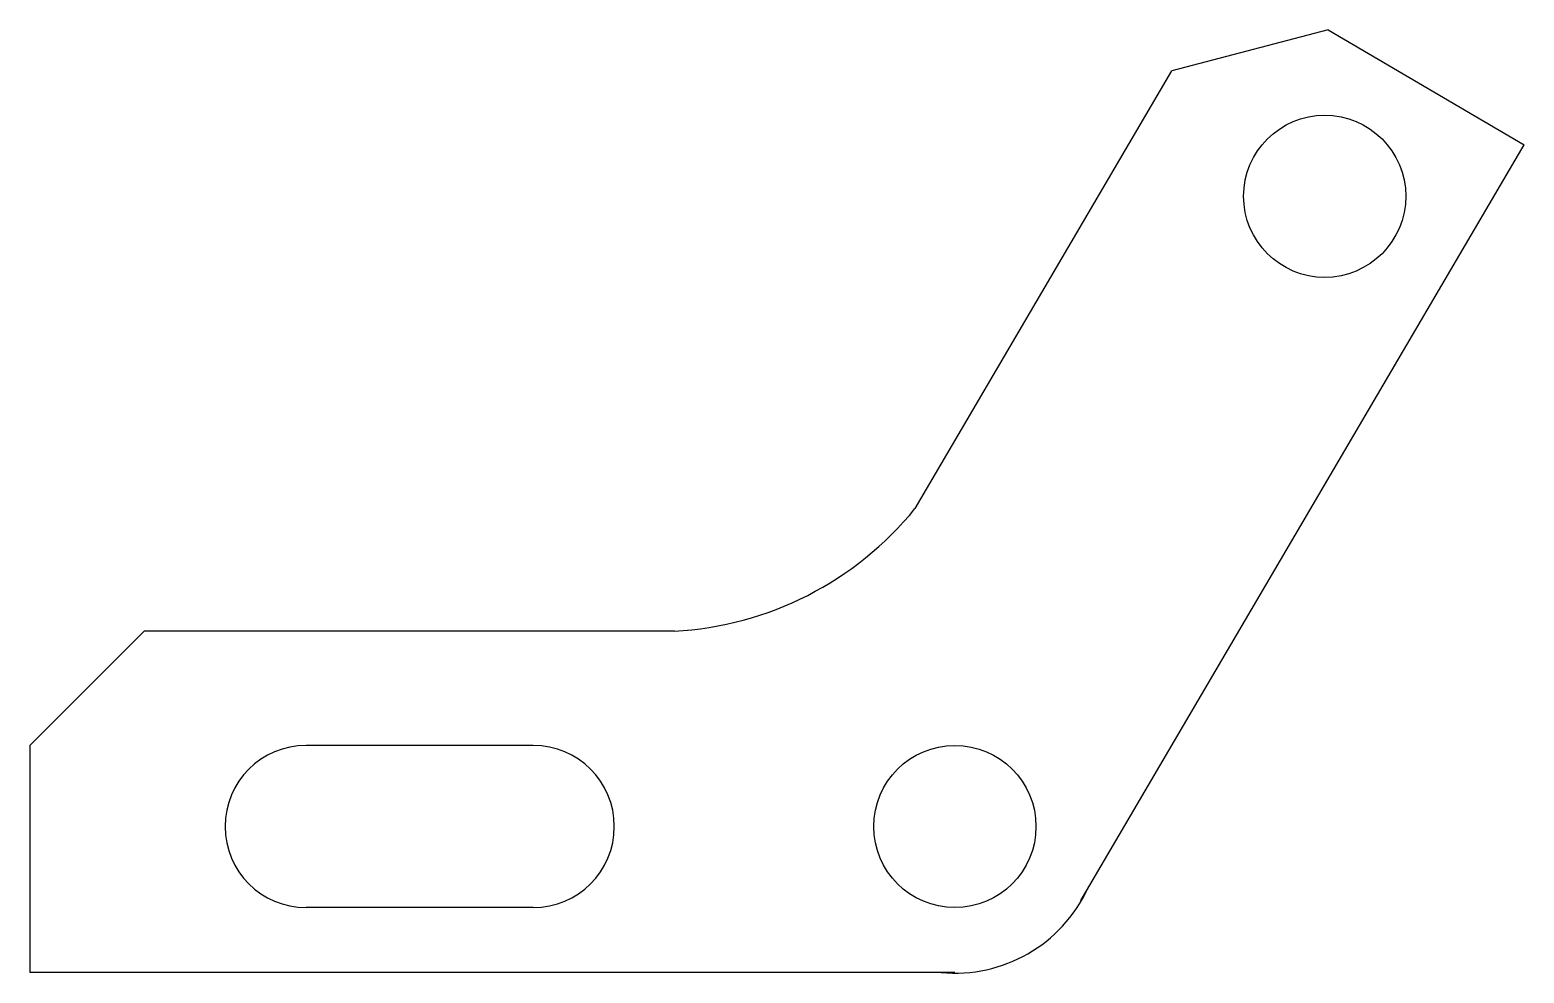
# Model space of a CAD drawing. Header units: inches. Extents: x -7.4 to 4.1, y 9.9 to 17.2.
import ezdxf

# ---------------------------------------------------------------- set-up
doc = ezdxf.new("R2010")
doc.units = ezdxf.units.IN
doc.header["$MEASUREMENT"] = 0

msp = doc.modelspace()

# ---------------------------------------------------------------- linework, layer by layer
for p, q in [((2.609, 17.215), (1.404, 16.901)), ((2.609, 17.215), (4.118, 16.33)), ((-0.576, 13.527), (1.404, 16.901)), ((0.702, 10.508), (4.118, 16.33)), ((-7.399, 11.702), (-6.519, 12.582)), ((-2.43, 12.582), (-6.519, 12.582)), ((-7.399, 11.702), (-7.399, 9.952)), ((-3.519, 11.702), (-5.269, 11.702)), ((-3.519, 10.452), (-5.269, 10.452)), ((-0.269, 9.952), (-7.399, 9.952))]:
    msp.add_line(p, q)
for centre in [(2.581, 15.933), (-0.269, 11.077)]:
    msp.add_circle(centre, 0.625)
for centre, radius, start, end in [((-2.568, 15.145), 2.566, 273.0699, 320.8979), ((-5.269, 11.077), 0.625, 90, 270), ((-3.519, 11.077), 0.625, 270, 90), ((-0.269, 11.077), 1.13, 264.6081, 334.9847)]:
    msp.add_arc(centre, radius, start, end)

doc.saveas('drawing.dxf')
